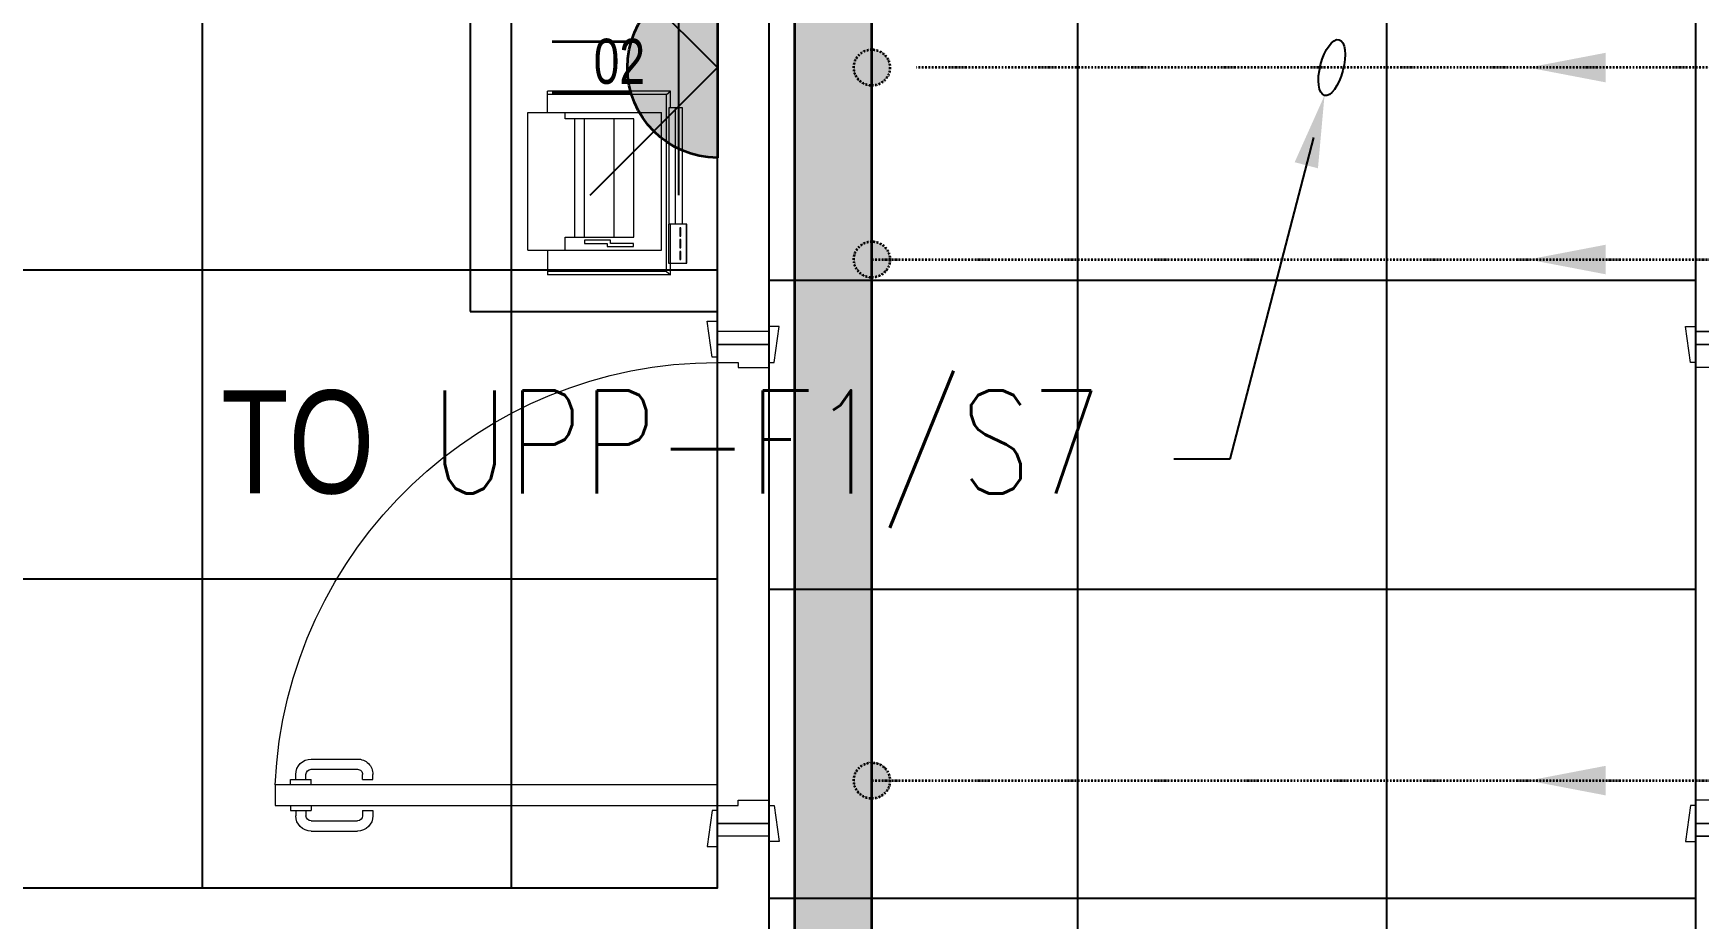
# Model space of a CAD drawing. Extents: x -178977 to 231842, y -29287 to 19916.
# Drawn here: x 21887 to 25121, y 5050 to 6769 of the extents above; entities that cross this region are included whole.
import ezdxf
from ezdxf import colors
from ezdxf.entities.mleader import LeaderData, LeaderLine
from ezdxf.enums import TextEntityAlignment as Align
from ezdxf.math import Vec2, Vec3

# ---------------------------------------------------------------- set-up
doc = ezdxf.new("R2010")
doc.units = 0
doc.header["$LTSCALE"] = 0.25
doc.linetypes.add('DASHDOT', pattern=[25.4, 12.7, -6.35, 0, -6.35])
doc.linetypes.add('HIDDEN', pattern=[9.525, 6.35, -3.175])
for name, color, linetype, lineweight in [('01-First Floor-FUR$0$72_EGR_EQP_TAG', 142, 'Continuous', 5), ('01-First Floor-FUR$0$LOADING', 253, 'Continuous', 5), ('01-First Floor-FUR$0$Walls', 251, 'Continuous', 5), ('01-First Floor-FUR$0$Wooden Joinery', 251, 'Continuous', 5), ('E-LITE-CIRC', 6, 'Continuous', 25), ('E-LITE-CLNG-CNDT', 6, 'DASHDOT', 35), ('E-LITE-EXIT-NUMB', 6, 'Continuous', 25), ('E-POWR-CLNG-CNDT', 6, 'DASHDOT', 35), ('E-POWR-FLOR-CNDT @ 100', 6, 'HIDDEN', 25), ('E-POWR-WALL @ 100', 4, 'Continuous', 35), ('T-CABL-TRAY', 60, 'Continuous', 35)]:
    doc.layers.add(name, color=color, linetype=linetype, lineweight=lineweight)
doc.layers.add('01-First Floor-FUR$0$FALSE CEILING', color=251, linetype='Continuous')
doc.styles.add('01-First Floor-FUR$0$X3G_ENTITY_257CFD', font='swisscl.ttf', dxfattribs={"height": 200})
doc.styles.add('DC_SIMPLEX', font='SIMPLEX.shx', dxfattribs={"width": 0.7})

# ---------------------------------------------------------------- blocks, each defined once
blk = doc.blocks.new('01-First Floor-FUR$0$A$C72370EFE')
at = {"layer": '01-First Floor-FUR$0$Wooden Joinery'}
for p, q in [((-0.01, -0.03), (-0.01, -0.07)), ((0, -0.03), (-0.01, -0.03)), ((0.04, -0.03), (0.05, -0.03)), ((0.05, -0.03), (0.05, -0.07)), ((-0.01, -0.04), (-0.02, -0.04)), ((-0.01, -0.06), (-0.02, -0.06)), ((0.05, -0.04), (0.06, -0.04)), ((0.05, -0.06), (0.06, -0.06)), ((-0.05, -0.07), (-0.05, -0.16)), ((-0.03, -0.07), (-0.03, -0.16)), ((0, -0.07), (-0.01, -0.07)), ((0.04, -0.07), (0.05, -0.07)), ((0.07, -0.07), (0.07, -0.16)), ((0.09, -0.07), (0.09, -0.16)), ((-0.01, -0.17), (-0.02, -0.17)), ((-0.01, -0.19), (-0.02, -0.19)), ((-0.01, -0.17), (-0.01, -0.19)), ((0.05, -0.17), (0.06, -0.17)), ((0.05, -0.17), (0.05, -0.19)), ((0.05, -0.19), (0.06, -0.19))]:
    blk.add_line(p, q, dxfattribs=at)
for centre, radius, start, end in [((-0.02, -0.07), 0.03, 90, 180), ((-0.02, -0.07), 0.01, 90, 180), ((0.06, -0.07), 0.03, 0, 90), ((0.06, -0.07), 0.01, 0, 90), ((-0.02, -0.16), 0.03, 180, 270), ((-0.02, -0.16), 0.01, 180, 270), ((0.06, -0.16), 0.01, 270, 0), ((0.06, -0.16), 0.03, 270, 0)]:
    blk.add_arc(centre, radius, start, end, dxfattribs=at)
blk = doc.blocks.new('01-First Floor-FUR$0$A$C5DAD61B4')
at = {"layer": '01-First Floor-FUR$0$Wooden Joinery'}
for points in [[(80, 959.1), (80, 969.1), (10, 979.1), (10, 959.1)], [(940, 959.1), (940, 969.1), (1010, 979.1), (1010, 959.1)], [(70, 859.1), (70, 849.1), (0, 839.1), (0, 859.1)], [(120, 859.1), (120, 0), (80, 0), (80, 859.1)], [(950, 859.1), (950, 849.1), (1020, 839.1), (1020, 859.1)]]:
    blk.add_lwpolyline(points, close=True, dxfattribs=at)
for points in [[(45, 859.1), (45, 959.1), (20, 959.1), (20, 859.1), (45, 859.1)], [(45, 859.1), (80, 859.1), (80, 899.1), (90, 899.1), (90, 959.1), (45, 959.1), (45, 859.1)], [(975, 859.1), (940, 859.1), (940, 899.1), (930, 899.1), (930, 959.1), (975, 959.1), (975, 859.1)], [(975, 859.1), (975, 959.1), (1000, 959.1), (1000, 859.1), (975, 859.1)]]:
    blk.add_lwpolyline(points, dxfattribs=at)
blk.add_arc((80, 859.1), 860, 272.666, 0, dxfattribs=at)
at = {"layer": '01-First Floor-FUR$0$Wooden Joinery', "xscale": 999.9999999998854, "yscale": 999.9999999998854, "zscale": 999.9999999998854, "rotation": 180}
blk.add_blockref('01-First Floor-FUR$0$A$C72370EFE', (120, 0), dxfattribs=at)
blk = doc.blocks.new('01-First Floor-FUR$0$ITPPLT2C-P')
at = {"color": 0}
for p, q in [((0, 0), (0, -0.2262)), ((0.0252, 0), (0, 0)), ((0.0139, 0), (0.0139, -0.2262)), ((0.0252, 0), (0.0139, 0)), ((0.0229, 0.0318), (0.2618, 0.0318)), ((0.0304, 0.0256), (0.0229, 0.0318)), ((0.0229, 0), (0.0229, 0.0318)), ((0.0252, -0.2262), (0.0252, 0)), ((0.0304, -0.3182), (0.0304, 0.0256)), ((0.0304, 0.0256), (0.2618, 0.0256)), ((0.2618, -0.0096), (0.2618, 0.0318)), ((0.0401, -0.2769), (0.0401, -0.0096)), ((0.3, -0.0096), (0.0401, -0.0096)), ((0.0939, -0.2515), (0.0939, -0.0222)), ((0.0939, -0.0222), (0.2274, -0.0222)), ((0.1321, -0.2515), (0.1321, -0.0222)), ((0.1894, -0.2515), (0.1894, -0.0222)), ((0.2082, -0.2515), (0.2082, -0.0222)), ((0.2274, -0.0222), (0.2274, -0.0096)), ((0.3, -0.2769), (0.3, -0.0096)), ((-0.0091, -0.2262), (0.0267, -0.2262)), ((-0.0091, -0.3023), (-0.0091, -0.2262)), ((-0.0087, -0.2262), (0.0236, -0.2262)), ((-0.0087, -0.3023), (-0.0087, -0.2262)), ((0, -0.2262), (0.0252, -0.2262)), ((0.0139, -0.2262), (0.0252, -0.2262)), ((0.0236, -0.2262), (0.0236, -0.3023)), ((0.0267, -0.2262), (0.0267, -0.3023)), ((0.0023, -0.2495), (0.0023, -0.2334)), ((0.0023, -0.2334), (0.0045, -0.2334)), ((0.0045, -0.2495), (0.0023, -0.2495)), ((0.0023, -0.2721), (0.0023, -0.2562)), ((0.0023, -0.2562), (0.0045, -0.2562)), ((0.0045, -0.2334), (0.0045, -0.2495)), ((0.0045, -0.2562), (0.0045, -0.2721)), ((0.2274, -0.2515), (0.0939, -0.2515)), ((0.1395, -0.2575), (0.19, -0.2575)), ((0.1395, -0.2641), (0.1395, -0.2575)), ((0.19, -0.2575), (0.19, -0.2641)), ((0.2274, -0.2769), (0.2274, -0.2515)), ((0.0045, -0.2721), (0.0023, -0.2721)), ((0.0023, -0.295), (0.0023, -0.2793)), ((0.0023, -0.2793), (0.0045, -0.2793)), ((0.0045, -0.2793), (0.0045, -0.295)), ((0.3, -0.2769), (0.0401, -0.2769)), ((0.0947, -0.2701), (0.0947, -0.2641)), ((0.0947, -0.2641), (0.1395, -0.2641)), ((0.1457, -0.2701), (0.0947, -0.2701)), ((0.19, -0.2641), (0.1457, -0.2641)), ((0.1457, -0.2641), (0.1457, -0.2701)), ((0.2618, -0.2769), (0.2618, -0.3246)), ((0.0267, -0.3023), (-0.0091, -0.3023)), ((0.0236, -0.3023), (-0.0087, -0.3023)), ((0.0045, -0.295), (0.0023, -0.295)), ((0.0229, -0.3246), (0.0229, -0.3023)), ((0.0304, -0.3182), (0.0229, -0.3246)), ((0.0304, -0.3182), (0.2618, -0.3182)), ((0.0229, -0.3246), (0.2618, -0.3246))]:
    blk.add_line(p, q, dxfattribs=at)
blk = doc.blocks.new('01-First Floor-FUR')
at = {"layer": '01-First Floor-FUR$0$FALSE CEILING', "linetype": 'Continuous'}
for p, q in [((22215.6, 5110), (22215.6, 8610)), ((22815.6, 5110), (22815.6, 8610)), ((23915.6, -910), (23915.6, 8610)), ((24515.6, -910), (24515.6, 8610)), ((19215.6, 6310), (23215.6, 6310)), ((23315.6, 6290), (25115.6, 6290)), ((19215.6, 5710), (23215.6, 5710)), ((23315.6, 5690), (25115.6, 5690)), ((23315.6, 5090), (25115.6, 5090))]:
    blk.add_line(p, q, dxfattribs=at)
at = {"layer": '01-First Floor-FUR$0$FALSE CEILING'}
for p, q in [((22735.6, 8130, -0.1), (22735.6, 6229.1, -0.1)), ((22735.6, 6229.1, -0.1), (23215.6, 6229.1, -0.1))]:
    blk.add_line(p, q, dxfattribs=at)
for points in [[(19215.6, 5110), (23215.6, 5110), (23215.6, 8610), (19215.6, 8610)], [(23315.6, -910), (25115.6, -910), (25115.6, 8610), (23315.6, 8610)]]:
    blk.add_lwpolyline(points, close=True, dxfattribs=at)
at = {"layer": '01-First Floor-FUR$0$LOADING'}
for p, q in [((22735.6, 8130, -0.1), (22735.6, 6229.1, -0.1)), ((22735.6, 6229.1, -0.1), (23215.6, 6229.1, -0.1))]:
    blk.add_line(p, q, dxfattribs=at)
at = {"layer": '01-First Floor-FUR$0$Walls'}
for p, q in [((23215.6, 6150), (23215.6, 8610)), ((23315.6, 6150), (23315.6, 8610)), ((25115.6, 6150), (25115.6, 8610)), ((23315.6, 6190), (23215.6, 6190)), ((25215.6, 6190), (25115.6, 6190)), ((23215.6, 5110), (23215.6, 5210)), ((23315.6, 5210), (23215.6, 5210)), ((23315.6, 4910), (23315.6, 5210)), ((25215.6, 5210), (25115.6, 5210)), ((25115.6, 4910), (25115.6, 5210)), ((19215.6, 5110), (23215.6, 5110))]:
    blk.add_line(p, q, dxfattribs=at)
at = {"layer": '01-First Floor-FUR$0$LOADING', "extrusion": (7.77425e-06, 2.55393e-17, -1), "xscale": 1000, "yscale": 1000, "zscale": 1000}
blk.add_blockref('01-First Floor-FUR$0$ITPPLT2C-P', (-23147.1, 6625, 0.3), dxfattribs=at)
at = {"layer": '01-First Floor-FUR$0$Wooden Joinery', "xscale": -1, "rotation": 270}
blk.add_blockref('01-First Floor-FUR$0$A$C5DAD61B4', (22356.5, 5190), dxfattribs=at)
at = {"layer": '01-First Floor-FUR$0$Wooden Joinery', "rotation": 90.00000000000001}
blk.add_blockref('01-First Floor-FUR$0$A$C5DAD61B4', (26074.6, 5190), dxfattribs=at)
at = {"layer": '01-First Floor-FUR$0$72_EGR_EQP_TAG', "insert": (23025.1, 6758.5, -0.1), "char_height": 87.47, "attachment_point": 2, "style": '01-First Floor-FUR$0$X3G_ENTITY_257CFD'}
blk.add_mtext('02', dxfattribs=at)
blk = doc.blocks.new('*U194')
h = blk.add_hatch(color=253)
edge = h.paths.add_edge_path()
edge.add_line((-1.75, 0), (1.75, 0))
edge.add_arc((0, 0), 1.75, 180, 360, ccw=False)
for p, q in [((-0.5, -1.677), (-0.5, -3.211)), ((0.5, -1.677), (0.5, -3.211))]:
    blk.add_line(p, q)
blk.add_lwpolyline([(-1.75, 0, 1), (1.75, 0)], format="xyb", close=True)
at = {"layer": 'Defpoints'}
for p, q in [((-2.475, -2.475), (0, 0)), ((2.475, -2.475), (0, 0)), ((2.475, -0.758), (-2.475, -0.758))]:
    blk.add_line(p, q, dxfattribs=at)
at = {"layer": 'E-LITE-EXIT-NUMB', "style": 'DC_SIMPLEX', "width": 0.7, "flags": 8}
blk.add_attdef('TYPE', text='', height=2, rotation=360, dxfattribs=at).set_placement((-2.682, 5.238), align=Align.RIGHT)
blk.add_attdef('CIRCUIT', (2.682, 5.238), '', height=2, rotation=360, dxfattribs=at)
blk = doc.blocks.new('ARR0W')
at = {"color": 45}
blk.add_ellipse((0, 0), major_axis=(0.4, 0), ratio=0.4, dxfattribs=at)
at = {"color": 45, "ltscale": 0.5}
blk.add_solid([(-1.4, 0.167), (-0.4, 0), (-1.4, -0.167)], dxfattribs=at)
blk = doc.blocks.new('*U135')
blk.add_hatch(color=256).paths.add_polyline_path([(0, -0.287), (1.5, 0), (0, 0.287)])
blk = doc.blocks.new('*U132')
blk.add_hatch(color=256).paths.add_polyline_path([(0, -0.287), (1.5, 0), (0, 0.287)])
blk = doc.blocks.new('*U133')
blk.add_hatch(color=256).paths.add_polyline_path([(0, -0.287), (1.5, 0), (0, 0.287)])
blk = doc.blocks.new('*U218')
at = {"lineweight": 0}
h = blk.add_hatch(dxfattribs=at)
h.set_pattern_fill('HEX', color=253, scale=8, angle=180, style=0)
h.set_pattern_definition([(180, (-15414.8, -2e-10), (6e-13, -43.99409), [25.4, -50.8]), (300, (-15414.8, -2e-10), (38.1, 21.99705), [25.4, -50.8]), (240, (-15440.2, -2e-10), (38.1, -21.99705), [25.4, -50.8])])
h.paths.add_polyline_path([(-8713.2, 150), (-8713.2, 0), (0, 0), (0, 150)])
at = {"color": 0}
for p, q in [((0, 150), (-8713.2, 150)), ((0, 0), (-8713.2, 0))]:
    blk.add_line(p, q, dxfattribs=at)

msp = doc.modelspace()

# ---------------------------------------------------------------- hatches: boundary and pattern name
at = {"layer": 'E-POWR-CLNG-CNDT'}
h = msp.add_hatch(color=256, dxfattribs=at)
h.dxf.hatch_style = 1
h.paths.add_polyline_path([(23480.6, 6702.6, 1), (23550.6, 6702.6, 1)])
h = msp.add_hatch(color=256, dxfattribs=at)
h.dxf.hatch_style = 1
h.paths.add_polyline_path([(23480.6, 6329.9, 1), (23550.6, 6329.9, 1)])
h = msp.add_hatch(color=256, dxfattribs=at)
h.dxf.hatch_style = 1
h.paths.add_polyline_path([(23480.6, 5318.1, 1), (23550.6, 5318.1, 1)])

# ---------------------------------------------------------------- linework, layer by layer
for points in [[(23515.6, 6329.9), (29171.4, 6329.9, 0.399001), (29246.3, 6401), (29262.1, 6702.6)], [(23515.6, 5318.1), (29151.4, 5318.1, -0.403992), (29226.3, 5245.7), (29269.3, 4017.8)]]:
    msp.add_lwpolyline(points, format="xyb", dxfattribs=at)
msp.add_lwpolyline([(25215.6, 6702.6), (23601.9, 6702.6)], dxfattribs=at)
for centre in [(23515.6, 6702.6), (23515.6, 6329.9), (23515.6, 5318.1)]:
    msp.add_circle(centre, 35, dxfattribs=at)

# ---------------------------------------------------------------- block references
at = {"layer": 'E-LITE-CLNG-CNDT'}
msp.add_blockref('01-First Floor-FUR', (0, 0), dxfattribs=at)
at = {"layer": 'E-POWR-FLOR-CNDT @ 100', "xscale": 100, "yscale": 100, "zscale": 100, "rotation": 180}
for name, p in [('*U135', (24940.6, 6702.6)), ('*U132', (24940.6, 6329.9)), ('*U133', (24940.6, 5318.1))]:
    msp.add_blockref(name, p, dxfattribs=at)
at = {"layer": 'E-POWR-WALL @ 100', "xscale": -100, "yscale": 100, "zscale": 100, "rotation": 270}
msp.add_blockref('*U194', (23215.6, 6702.6), dxfattribs=at)
at = {"layer": 'T-CABL-TRAY', "linetype": 'Continuous', "rotation": 270}
msp.add_blockref('*U218', (23365.6, -910), dxfattribs=at)

# ---------------------------------------------------------------- leaders
at = {"layer": 'E-LITE-CIRC'}
ml = msp.add_multileader_mtext('Standard', dxfattribs=at)
ml.set_content('{\\Fdc_el_romans|c0;\\W0.8;TO\\Fromans|c0; \\Fsimplex|c0;UPP-F1/S7}', color=256, style='DC_SIMPLEX')
ml.set_leader_properties()
ml.set_arrow_properties(name='ARR0W')
ml.build(insert=Vec2(0, 0))
ml.multileader.update_dxf_attribs({"dogleg_length": 200, "arrow_head_size": 140, "scale": 100})
ctx = ml.context
ctx.base_point, ctx.scale, ctx.char_height, ctx.arrow_head_size, ctx.landing_gap_size, ctx.plane_origin, ctx.plane_x_axis, ctx.plane_y_axis = Vec3(21985.6, 5942.4), 100, 200, 140, 140, Vec3(42024.2, -192.3), Vec3(1, 0.000001, 0), Vec3(-0.000001, 1, 0)
ctx.text_align_type = 2
notes = []
notes.append((ctx, [(1, (1, 1, 0), (24210.6, 5942.4), (-1, -0.000001, 0), 108.8, [(0, [(24408.7, 6702.6)], 0, [])])]))
ctx.mtext.insert, ctx.mtext.text_direction, ctx.mtext.rotation, ctx.mtext.alignment, ctx.mtext.flow_direction = Vec3(23961.8, 6075.8), Vec3(1, 0.000001, 0), 0.000001, 3, 5
ml = msp.add_multileader_mtext('Standard', dxfattribs=at)
ml.set_content('{\\Fdc_el_romans|c0;\\W0.8;TO\\Fromans|c0; \\Fsimplex|c0;PP-\\Fdc_el_romans|c0;F1\\Fsimplex|c0;/M40}', color=256, style='DC_SIMPLEX')
ml.set_leader_properties()
ml.set_arrow_properties(name='ARR0W')
ml.build(insert=Vec2(0, 0))
ml.multileader.update_dxf_attribs({"dogleg_length": 200, "arrow_head_size": 140, "scale": 100})
ctx = ml.context
ctx.base_point, ctx.scale, ctx.char_height, ctx.arrow_head_size, ctx.landing_gap_size, ctx.plane_origin, ctx.plane_x_axis, ctx.plane_y_axis = Vec3(40655.2, 5275, -0.1), 100, 200, 140, 140, Vec3(55815.5, -1816.1, -0.1), Vec3(1, 0.000001, 0), Vec3(-0.000001, 1, 0)
ctx.text_align_type = 2
notes.append((ctx, [(1, (1, 1, 0), (42895.4, 5275, -0.1), (-1, -0.000001, 0), 108.8, [(0, [(43471.9, 4539.4, -0.1)], 0, [])])]))
ctx.mtext.insert, ctx.mtext.text_direction, ctx.mtext.rotation, ctx.mtext.width, ctx.mtext.alignment, ctx.mtext.flow_direction = Vec3(42646.6, 5408.3, -0.1), Vec3(1, 0.000001, 0), 0.000001, 2216.233, 3, 5
for ctx, leaders in notes:
    for number, flags, end, landing, length, lines in leaders:
        leader = LeaderData()
        leader.index, (leader.has_last_leader_line, leader.has_dogleg_vector, leader.attachment_direction) = number, flags
        leader.last_leader_point, leader.dogleg_vector, leader.dogleg_length = Vec3(end), Vec3(landing), length
        for number, points, colour, breaks in lines:
            line = LeaderLine()
            line.index, line.vertices, line.color, line.breaks = number, Vec3.list(points), colors.encode_raw_color(colour), breaks
            leader.lines.append(line)
        ctx.leaders.append(leader)

doc.saveas('drawing.dxf')
